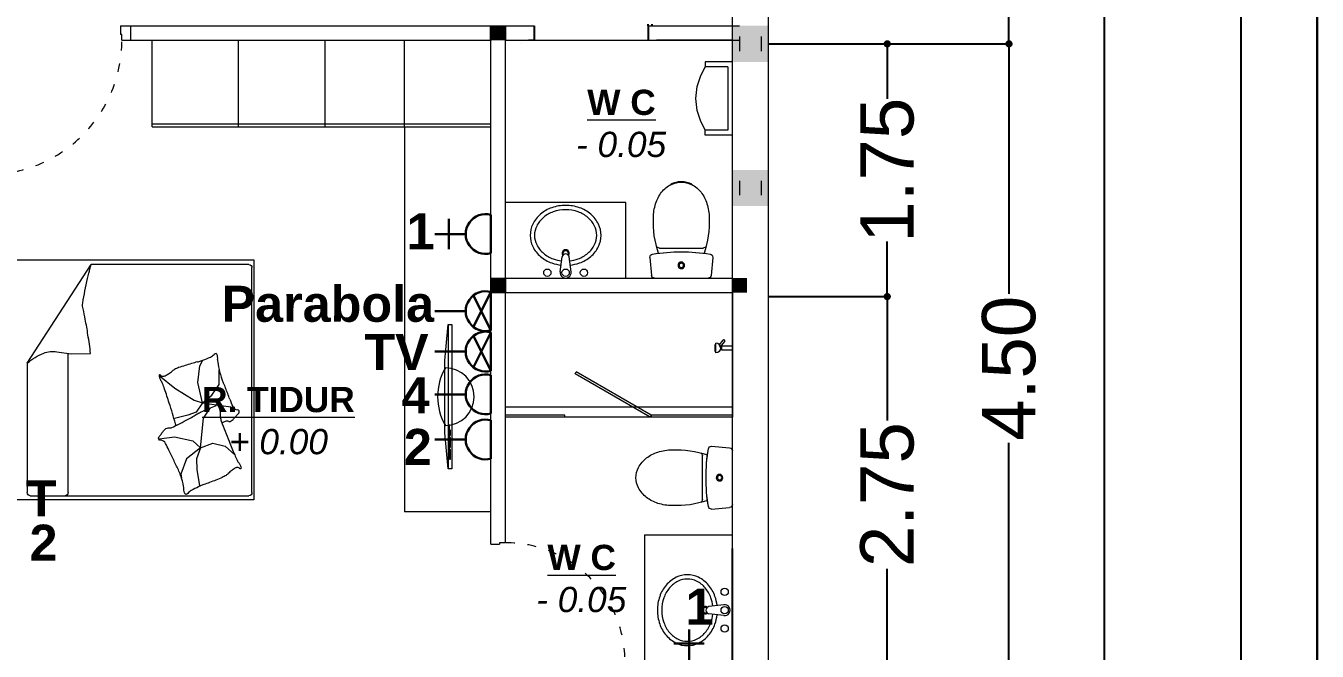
# Model space of a CAD drawing. Header units: millimetres. Extents: x 3154 to 8657, y 46 to 4632.
# Drawn here: x 4532 to 5428, y 1372 to 1806 of the extents above; entities that cross this region are included whole.
import ezdxf

# ---------------------------------------------------------------- set-up
doc = ezdxf.new("R2010")
doc.units = ezdxf.units.MM
doc.linetypes.add('ACAD_ISO03W100', pattern=[30, 12, -18])
doc.layers.add('1', color=7, linetype='Continuous')
for name, color, linetype, lineweight in [('Dimensi', 7, 'Continuous', 5), ('Dinding', 7, 'Continuous', 15), ('lampu', 1, 'Continuous', 30), ('Tangga', 250, 'Continuous', 9), ('TEXT', 7, 'Continuous', 9)]:
    doc.layers.add(name, color=color, linetype=linetype, lineweight=lineweight)
doc.styles.get("Standard").update_dxf_attribs({"font": 'arial.ttf'})
doc.dimstyles.get("Standard").update_dxf_attribs({"dimtxt": 30, "dimasz": 5, "dimexe": 2, "dimexo": 20, "dimgap": 3, "dimtad": 0, "dimlfac": 0.01, "dimzin": 0, "dimdsep": 46, "dimtxsty": 'Standard', "dimblk": 'DOT', "dimcen": 0.09, "dimadec": 0, "dimazin": 0, "dimtfac": 1, "dimtofl": 0, "dimtmove": 0, "dimatfit": 3, "dimldrblk": 'DOT', "dimfxl": 0.18, "dimtolj": 1, "dimtzin": 0, "dimarcsym": 0})

# ---------------------------------------------------------------- blocks, each defined once
blk = doc.blocks.new('_Dot')
at = {"color": 0, "linetype": 'ByBlock', "lineweight": -2}
blk.add_line((-0.5, 0), (-1, 0), dxfattribs=at)
at = {"color": 0, "linetype": 'ByBlock', "const_width": 0.5}
blk.add_lwpolyline([(-0.25, 0, 1), (0.25, 0, 1)], format="xyb", close=True, dxfattribs=at)
blk = doc.blocks.new('*D18')
at = {"layer": 'Defpoints', "color": 0, "transparency": 16777216}
for p in [(5028.06, 1793.36), (5214.32, 1793.36), (5131.88, 1343.36)]:
    blk.add_point(p, dxfattribs=at)
at = {"layer": 'Dimensi', "color": 0, "lineweight": -2, "transparency": 16777216}
for p, q in [((5048.06, 1793.36), (5216.32, 1793.36)), ((5214.32, 1788.36), (5214.32, 1620.1)), ((5214.32, 1348.36), (5214.32, 1516.62)), ((5151.88, 1343.36), (5216.32, 1343.36))]:
    blk.add_line(p, q, dxfattribs=at)
at = {"layer": 'Dimensi', "color": 0, "lineweight": -2, "transparency": 16777216, "xscale": 5, "yscale": 5, "zscale": 5}
for p, rotation in [((5214.32, 1793.36), 90), ((5214.32, 1343.36), 270)]:
    blk.add_blockref('_Dot', p, dxfattribs=dict(at, rotation=rotation))
at = {"layer": 'Dimensi', "color": 0, "transparency": 16777216, "insert": (5214.32, 1568.36), "char_height": 37, "attachment_point": 5, "rotation": 90}
blk.add_mtext('\\A1;4.50', dxfattribs=at)
blk = doc.blocks.new('*D21')
at = {"layer": 'Defpoints', "color": 0, "transparency": 16777216}
for p in [(5129.88, 3043.36), (5280.59, 3043.36), (5131.48, 843.36)]:
    blk.add_point(p, dxfattribs=at)
at = {"layer": 'Dimensi', "color": 0, "lineweight": -2, "transparency": 16777216}
for p, q in [((5149.88, 3043.36), (5282.59, 3043.36)), ((5280.59, 3038.36), (5280.59, 2009.04)), ((5280.59, 848.36), (5280.59, 1877.68)), ((5151.48, 843.36), (5282.59, 843.36))]:
    blk.add_line(p, q, dxfattribs=at)
at = {"layer": 'Dimensi', "color": 0, "lineweight": -2, "transparency": 16777216, "xscale": 5, "yscale": 5, "zscale": 5}
for p, rotation in [((5280.59, 3043.36), 90), ((5280.59, 843.36), 270)]:
    blk.add_blockref('_Dot', p, dxfattribs=dict(at, rotation=rotation))
at = {"layer": 'Dimensi', "color": 0, "transparency": 16777216, "insert": (5280.59, 1943.36), "char_height": 37, "attachment_point": 5, "rotation": 90}
blk.add_mtext('\\A1;22.00', dxfattribs=at)
blk = doc.blocks.new('*D22')
at = {"layer": 'Defpoints', "color": 0, "transparency": 16777216}
for p in [(5047.19, 1618.09), (5129.88, 1618.09), (5047.44, 1343.36)]:
    blk.add_point(p, dxfattribs=at)
at = {"layer": 'Dimensi', "color": 0, "lineweight": -2, "transparency": 16777216}
for p, q in [((5067.19, 1618.09), (5131.88, 1618.09)), ((5129.88, 1613.09), (5129.88, 1532.23)), ((5129.88, 1348.36), (5129.88, 1429.22)), ((5067.44, 1343.36), (5131.88, 1343.36))]:
    blk.add_line(p, q, dxfattribs=at)
at = {"layer": 'Dimensi', "color": 0, "lineweight": -2, "transparency": 16777216, "xscale": 5, "yscale": 5, "zscale": 5}
for p, rotation in [((5129.88, 1618.09), 90), ((5129.88, 1343.36), 270)]:
    blk.add_blockref('_Dot', p, dxfattribs=dict(at, rotation=rotation))
at = {"layer": 'Dimensi', "color": 0, "transparency": 16777216, "insert": (5129.88, 1480.73), "char_height": 37, "attachment_point": 5, "rotation": 90}
blk.add_mtext('\\A1;2.75', dxfattribs=at)
blk = doc.blocks.new('*D23')
at = {"layer": 'Defpoints', "color": 0, "transparency": 16777216}
for p in [(5028.06, 1793.36), (5129.88, 1793.36), (5027.19, 1618.09)]:
    blk.add_point(p, dxfattribs=at)
at = {"layer": 'Dimensi', "color": 0, "lineweight": -2, "transparency": 16777216}
for p, q in [((5048.06, 1793.36), (5131.88, 1793.36)), ((5129.88, 1788.36), (5129.88, 1755.18)), ((5129.88, 1623.09), (5129.88, 1656.27)), ((5047.19, 1618.09), (5131.88, 1618.09))]:
    blk.add_line(p, q, dxfattribs=at)
at = {"layer": 'Dimensi', "color": 0, "lineweight": -2, "transparency": 16777216, "xscale": 5, "yscale": 5, "zscale": 5}
for p, rotation in [((5129.88, 1793.36), 90), ((5129.88, 1618.09), 270)]:
    blk.add_blockref('_Dot', p, dxfattribs=dict(at, rotation=rotation))
at = {"layer": 'Dimensi', "color": 0, "transparency": 16777216, "insert": (5129.88, 1705.73), "char_height": 37, "attachment_point": 5, "rotation": 90}
blk.add_mtext('\\A1;1.75', dxfattribs=at)
blk = doc.blocks.new('*D24')
at = {"layer": 'Defpoints', "color": 0, "transparency": 16777216}
for p in [(5048.39, 2293.36), (5214.32, 2293.36), (5048.06, 1793.36)]:
    blk.add_point(p, dxfattribs=at)
at = {"layer": 'Dimensi', "color": 0, "lineweight": -2, "transparency": 16777216}
for p, q in [((5068.39, 2293.36), (5216.32, 2293.36)), ((5214.32, 2288.36), (5214.32, 2094.35)), ((5214.32, 1798.36), (5214.32, 1992.37)), ((5068.06, 1793.36), (5216.32, 1793.36))]:
    blk.add_line(p, q, dxfattribs=at)
at = {"layer": 'Dimensi', "color": 0, "lineweight": -2, "transparency": 16777216, "xscale": 5, "yscale": 5, "zscale": 5}
for p, rotation in [((5214.32, 2293.36), 90), ((5214.32, 1793.36), 270)]:
    blk.add_blockref('_Dot', p, dxfattribs=dict(at, rotation=rotation))
at = {"layer": 'Dimensi', "color": 0, "transparency": 16777216, "insert": (5214.32, 2043.36), "char_height": 37, "attachment_point": 5, "rotation": 90}
blk.add_mtext('\\A1;5.00', dxfattribs=at)
blk = doc.blocks.new('*D34')
at = {"layer": 'Defpoints', "color": 0, "transparency": 16777216}
for p in [(5158.8, 4443.36), (5375.44, 4443.36), (5180.85, 843.36)]:
    blk.add_point(p, dxfattribs=at)
at = {"layer": 'Dimensi', "color": 0, "lineweight": -2, "transparency": 16777216}
for p, q in [((5178.8, 4443.36), (5377.44, 4443.36)), ((5375.44, 4438.36), (5375.44, 2712.05)), ((5375.44, 848.36), (5375.44, 2581.34)), ((5200.85, 843.36), (5377.44, 843.36))]:
    blk.add_line(p, q, dxfattribs=at)
at = {"layer": 'Dimensi', "color": 0, "lineweight": -2, "transparency": 16777216, "xscale": 5, "yscale": 5, "zscale": 5}
for p, rotation in [((5375.44, 4443.36), 90), ((5375.44, 843.36), 270)]:
    blk.add_blockref('_Dot', p, dxfattribs=dict(at, rotation=rotation))
at = {"layer": 'Dimensi', "color": 0, "transparency": 16777216, "insert": (5375.44, 2646.69), "char_height": 37, "attachment_point": 5, "rotation": 90}
blk.add_mtext('\\A1;36.00', dxfattribs=at)

msp = doc.modelspace()

# ---------------------------------------------------------------- hatches: boundary and pattern name
at = {"layer": '1', "linetype": 'ByBlock'}
h = msp.add_hatch(color=256, dxfattribs=at)
h.dxf.hatch_style = 1
h.paths.add_polyline_path([(4864.944, 1805.861), (4854.944, 1805.861), (4854.944, 1795.861), (4864.944, 1795.861)])
h = msp.add_hatch(color=256, dxfattribs=at)
h.dxf.hatch_style = 1
h.paths.add_polyline_path([(5027.444, 1798.361), (5042.444, 1798.361), (5042.444, 1788.361), (5027.444, 1788.361)])
h = msp.add_hatch(color=256, dxfattribs=at)
h.dxf.hatch_style = 1
h.paths.add_polyline_path([(5042.444, 1798.361), (5027.444, 1798.361), (5027.444, 1788.361), (5042.444, 1788.361)])
h = msp.add_hatch(color=256, dxfattribs=at)
h.dxf.hatch_style = 1
h.paths.add_polyline_path([(5042.444, 1798.361), (5027.444, 1798.361), (5027.444, 1788.361), (5042.444, 1788.361)])
h = msp.add_hatch(color=256, dxfattribs=at)
h.dxf.hatch_style = 1
h.paths.add_polyline_path([(5027.444, 1798.361), (5042.444, 1798.361), (5042.444, 1788.361), (5027.444, 1788.361)])
h = msp.add_hatch(color=253, dxfattribs=at)
h.dxf.hatch_style = 1
h.paths.add_polyline_path([(5042.444, 1698.361), (5027.444, 1698.361), (5027.444, 1688.361), (5042.444, 1688.361)])
h = msp.add_hatch(color=253, dxfattribs=at)
h.dxf.hatch_style = 1
h.paths.add_polyline_path([(5042.444, 1698.361), (5027.444, 1698.361), (5027.444, 1688.361), (5042.444, 1688.361)])
h = msp.add_hatch(color=253, dxfattribs=at)
h.dxf.hatch_style = 1
h.paths.add_polyline_path([(5027.444, 1698.361), (5042.444, 1698.361), (5042.444, 1688.361), (5027.444, 1688.361)])
h = msp.add_hatch(color=253, dxfattribs=at)
h.dxf.hatch_style = 1
h.paths.add_polyline_path([(5027.444, 1698.361), (5042.444, 1698.361), (5042.444, 1688.361), (5027.444, 1688.361)])
h = msp.add_hatch(color=256, dxfattribs=at)
h.dxf.hatch_style = 1
h.paths.add_polyline_path([(4864.944, 1630.861), (4854.944, 1630.861), (4854.944, 1620.861), (4864.944, 1620.861)])
h = msp.add_hatch(color=256, dxfattribs=at)
h.dxf.hatch_style = 1
h.paths.add_polyline_path([(5032.52, 1630.861), (5022.52, 1630.861), (5022.52, 1620.861), (5032.52, 1620.861)])
at = {"layer": 'Dinding'}
for color, points in [(256, [(5047.444, 1805.861), (5022.444, 1805.861), (5022.444, 1780.861), (5047.444, 1780.861)]), (256, [(5022.444, 1805.861), (5047.444, 1805.861), (5047.444, 1780.861), (5022.444, 1780.861)]), (256, [(5022.444, 1805.861), (5047.444, 1805.861), (5047.444, 1780.861), (5022.444, 1780.861)]), (256, [(5047.444, 1805.861), (5022.444, 1805.861), (5022.444, 1780.861), (5047.444, 1780.861)]), (253, [(5047.444, 1705.861), (5022.444, 1705.861), (5022.444, 1680.861), (5047.444, 1680.861)]), (253, [(5047.444, 1705.861), (5022.444, 1705.861), (5022.444, 1680.861), (5047.444, 1680.861)]), (253, [(5022.444, 1705.861), (5047.444, 1705.861), (5047.444, 1680.861), (5022.444, 1680.861)]), (253, [(5022.444, 1705.861), (5047.444, 1705.861), (5047.444, 1680.861), (5022.444, 1680.861)])]:
    msp.add_hatch(color=color, dxfattribs=at).paths.add_polyline_path(points)

# ---------------------------------------------------------------- linework, layer by layer
at = {"lineweight": 9}
msp.add_line((4875.944, 1793.361), (4875.944, 1793.361), dxfattribs=at)
at = {"linetype": 'ByBlock', "lineweight": 30}
msp.add_lwpolyline([(3154.051, 4632.468), (5428.109, 4632.468), (5428.109, 45.828), (3154.051, 45.828)], close=True, dxfattribs=at)
at = {"layer": '1', "linetype": 'ByBlock'}
for p, q in [((4854.944, 1795.861), (4854.944, 1805.861)), ((4854.944, 1795.861), (4864.944, 1805.861)), ((4884.944, 1805.861), (4884.944, 1795.861)), ((4963.944, 1805.861), (4963.944, 1807.106)), ((4963.944, 1805.861), (4963.944, 1795.861)), ((4966.638, 1807.106), (4966.638, 1805.861)), ((4854.944, 1620.861), (4864.944, 1630.861)), ((5022.444, 1343.361), (5022.444, 1443.361))]:
    msp.add_line(p, q, dxfattribs=at)
at = {"layer": '1', "linetype": 'Continuous', "extrusion": (0, 0, -1)}
for major_axis, start_param, end_param in [((-10.645, -10.645), 1.8631089, 2.3561945), ((10.645, -10.645), 3.9269908, 4.4200764)]:
    msp.add_ellipse((4987.013, 1682.686), major_axis=major_axis, ratio=1, start_param=start_param, end_param=end_param, dxfattribs=at)
at = {"layer": 'Dimensi'}
msp.add_line((4884.944, 1795.861), (4880.944, 1795.861), dxfattribs=at)
at = {"layer": 'Dinding'}
for p, q in [((5047.444, 1684.865), (5047.444, 4443.361)), ((5022.444, 1684.865), (5022.444, 2905.861)), ((5022.444, 1684.865), (5022.444, 2705.861)), ((5022.444, 1684.865), (5022.444, 2705.861)), ((5022.444, 1684.865), (5022.444, 2705.861)), ((5022.444, 1684.865), (5022.444, 2705.861)), ((5022.444, 1684.865), (5022.444, 2705.861)), ((5022.444, 1684.865), (5022.444, 2705.861)), ((5022.444, 1684.865), (5022.444, 2705.861)), ((5047.444, 1684.865), (5047.444, 2705.861)), ((5047.444, 1684.865), (5047.444, 2705.861)), ((5047.444, 1684.865), (5047.444, 2705.861)), ((5047.444, 1684.865), (5047.444, 2705.861)), ((5047.444, 1684.865), (5047.444, 2705.861)), ((5047.444, 1684.865), (5047.444, 2705.861)), ((5047.444, 1684.865), (5047.444, 2705.861)), ((4597.944, 1805.861), (4884.944, 1805.861)), ((4597.944, 1805.861), (4597.944, 1799.861)), ((4604.944, 1805.861), (4604.944, 1795.861)), ((4864.944, 1805.861), (4864.944, 1795.861)), ((4864.944, 1805.861), (4864.944, 1795.861)), ((4963.944, 1805.861), (5027.444, 1805.861)), ((4598.944, 1799.861), (4597.944, 1799.861)), ((4598.944, 1795.861), (4598.944, 1799.861)), ((4598.944, 1795.861), (4854.944, 1795.861)), ((4854.944, 1446.361), (4854.944, 1795.861)), ((4864.944, 1490.514), (4864.944, 1795.861)), ((4864.944, 1795.861), (5027.444, 1795.861)), ((5027.444, 1798.361), (5027.444, 1788.361)), ((5027.444, 1798.361), (5027.444, 1788.361)), ((5027.444, 1798.361), (5027.444, 1788.361)), ((5027.444, 1798.361), (5027.444, 1788.361)), ((5027.444, 1798.361), (5027.444, 1788.361)), ((5027.444, 1798.361), (5027.444, 1788.361)), ((5027.444, 1798.361), (5027.444, 1788.361)), ((5027.444, 1798.361), (5027.444, 1788.361)), ((5027.444, 1798.361), (5027.444, 1788.361)), ((5027.444, 1798.361), (5027.444, 1788.361)), ((5027.444, 1798.361), (5027.444, 1788.361)), ((5027.444, 1798.361), (5027.444, 1788.361)), ((5027.444, 1798.361), (5027.444, 1788.361)), ((5027.444, 1798.361), (5027.444, 1788.361)), ((5027.444, 1798.361), (5027.444, 1788.361)), ((5027.444, 1798.361), (5027.444, 1788.361)), ((5042.444, 1798.361), (5042.444, 1788.361)), ((5042.444, 1798.361), (5042.444, 1788.361)), ((5042.444, 1798.361), (5042.444, 1788.361)), ((5042.444, 1798.361), (5042.444, 1788.361)), ((5042.444, 1798.361), (5042.444, 1788.361)), ((5042.444, 1798.361), (5042.444, 1788.361)), ((5042.444, 1798.361), (5042.444, 1788.361)), ((5042.444, 1798.361), (5042.444, 1788.361)), ((5042.444, 1798.361), (5042.444, 1788.361)), ((5042.444, 1798.361), (5042.444, 1788.361)), ((5042.444, 1798.361), (5042.444, 1788.361)), ((5042.444, 1798.361), (5042.444, 1788.361)), ((5042.444, 1798.361), (5042.444, 1788.361)), ((5042.444, 1798.361), (5042.444, 1788.361)), ((5042.444, 1798.361), (5042.444, 1788.361)), ((5042.444, 1798.361), (5042.444, 1788.361)), ((5022.444, 1573.361), (5022.444, 1688.361)), ((5022.444, 1463.361), (5022.444, 1688.361)), ((5047.444, 1573.361), (5047.444, 1688.361)), ((5047.444, 1463.361), (5047.444, 1688.361)), ((5022.444, 1348.361), (5022.444, 1680.861)), ((5047.444, 1348.361), (5047.444, 1680.861)), ((4855.02, 1630.861), (5022.52, 1630.861)), ((4864.944, 1630.861), (4864.944, 1620.861)), ((4864.944, 1630.861), (4864.944, 1620.861)), ((4855.02, 1620.861), (5022.52, 1620.861)), ((5022.444, 1620.861), (5022.444, 1534.361)), ((4864.944, 1447.361), (4864.944, 1563.361)), ((5022.444, 1348.361), (5022.444, 1563.361)), ((5022.444, 1348.361), (5022.444, 1563.361)), ((5022.444, 1348.361), (5022.444, 1563.361)), ((5022.444, 1348.361), (5022.444, 1563.361)), ((5047.444, 1348.361), (5047.444, 1563.361)), ((5047.444, 1348.361), (5047.444, 1563.361)), ((5047.444, 1348.361), (5047.444, 1563.361)), ((5047.444, 1348.361), (5047.444, 1563.361)), ((4854.944, 1446.361), (4860.944, 1446.361)), ((4860.944, 1447.361), (4860.944, 1446.361)), ((4864.944, 1447.361), (4860.944, 1447.361))]:
    msp.add_line(p, q, dxfattribs=at)
at = {"layer": 'Dinding', "linetype": 'Continuous'}
msp.add_line((5022.444, 1795.861), (4969.86, 1795.861), dxfattribs=at)
at = {"layer": 'Dinding', "color": 253}
for p, q in [((5027.444, 1698.361), (5027.444, 1688.361)), ((5027.444, 1698.361), (5027.444, 1688.361)), ((5027.444, 1698.361), (5027.444, 1688.361)), ((5027.444, 1698.361), (5027.444, 1688.361)), ((5027.444, 1698.361), (5027.444, 1688.361)), ((5027.444, 1698.361), (5027.444, 1688.361)), ((5027.444, 1698.361), (5027.444, 1688.361)), ((5027.444, 1698.361), (5027.444, 1688.361)), ((5027.444, 1698.361), (5027.444, 1688.361)), ((5027.444, 1698.361), (5027.444, 1688.361)), ((5027.444, 1698.361), (5027.444, 1688.361)), ((5027.444, 1698.361), (5027.444, 1688.361)), ((5027.444, 1698.361), (5027.444, 1688.361)), ((5027.444, 1698.361), (5027.444, 1688.361)), ((5027.444, 1698.361), (5027.444, 1688.361)), ((5027.444, 1698.361), (5027.444, 1688.361)), ((5042.444, 1698.361), (5042.444, 1688.361)), ((5042.444, 1698.361), (5042.444, 1688.361)), ((5042.444, 1698.361), (5042.444, 1688.361)), ((5042.444, 1698.361), (5042.444, 1688.361)), ((5042.444, 1698.361), (5042.444, 1688.361)), ((5042.444, 1698.361), (5042.444, 1688.361)), ((5042.444, 1698.361), (5042.444, 1688.361)), ((5042.444, 1698.361), (5042.444, 1688.361)), ((5042.444, 1698.361), (5042.444, 1688.361)), ((5042.444, 1698.361), (5042.444, 1688.361)), ((5042.444, 1698.361), (5042.444, 1688.361)), ((5042.444, 1698.361), (5042.444, 1688.361)), ((5042.444, 1698.361), (5042.444, 1688.361)), ((5042.444, 1698.361), (5042.444, 1688.361)), ((5042.444, 1698.361), (5042.444, 1688.361)), ((5042.444, 1698.361), (5042.444, 1688.361))]:
    msp.add_line(p, q, dxfattribs=at)
at = {"layer": 'Dinding', "linetype": 'ACAD_ISO03W100', "ltscale": 0.5}
for centre, radius, start, end in [((4505.785, 1795.926), 93.159, 272.558465, 359.959625), ((4865.119, 1364.444), 82.917, 2.707689, 90.121157)]:
    msp.add_arc(centre, radius, start, end, dxfattribs=at)
at = {"layer": 'lampu', "color": 4, "ltscale": 0.1}
for p, q in [((4825.697, 1671.941), (4825.697, 1650.927)), ((4854.944, 1648.1), (4854.944, 1674.767)), ((4837.474, 1661.434), (4815.999, 1661.434)), ((4854.944, 1601.861), (4854.944, 1609.861))]:
    msp.add_line(p, q, dxfattribs=at)
at = {"layer": 'lampu', "color": 3, "ltscale": 0.1}
for p, q in [((4854.944, 1621.294), (4842.809, 1597.05)), ((4854.944, 1594.627), (4842.809, 1618.871)), ((4854.944, 1594.627), (4854.944, 1621.294)), ((4837.474, 1607.961), (4815.999, 1607.961)), ((4854.944, 1593.294), (4842.809, 1569.05)), ((4854.944, 1566.627), (4842.809, 1590.871)), ((4854.944, 1566.627), (4854.944, 1593.294)), ((4837.474, 1579.961), (4815.999, 1579.961)), ((4854.944, 1536.927), (4854.944, 1563.594)), ((4854.944, 1550.811), (4854.944, 1558.811)), ((4837.474, 1550.261), (4815.999, 1550.261)), ((4854.944, 1542.261), (4854.944, 1550.261)), ((4825.697, 1528.268), (4825.697, 1507.254))]:
    msp.add_line(p, q, dxfattribs=at)
at = {"layer": 'lampu', "color": 1, "ltscale": 0.1}
for p, q in [((4854.944, 1505.627), (4854.944, 1532.294)), ((4825.697, 1529.468), (4825.697, 1508.454)), ((4854.944, 1523.511), (4854.944, 1531.511)), ((4854.944, 1514.961), (4854.944, 1522.961)), ((4837.474, 1518.961), (4815.999, 1518.961)), ((4992.444, 1365.831), (4992.444, 1387.305)), ((5002.951, 1377.607), (4981.937, 1377.607))]:
    msp.add_line(p, q, dxfattribs=at)
at = {"layer": 'lampu', "color": 4, "ltscale": 0.1}
msp.add_arc((4851.297, 1661.434), 13.823, 74.702794, 285.297206, dxfattribs=at)
at = {"layer": 'lampu', "color": 3, "ltscale": 0.1}
for centre in [(4851.297, 1607.961), (4851.297, 1579.961), (4851.297, 1550.261)]:
    msp.add_arc(centre, 13.823, 74.702794, 285.297206, dxfattribs=at)
at = {"layer": 'lampu', "color": 1, "ltscale": 0.1}
msp.add_arc((4851.297, 1518.961), 13.823, 74.702794, 285.297206, dxfattribs=at)
at = {"layer": 'Tangga', "color": 252}
for p, q in [((4619.944, 1735.861), (4619.944, 1795.861)), ((4679.944, 1735.861), (4679.944, 1795.861)), ((4739.944, 1735.861), (4739.944, 1795.861)), ((4794.944, 1735.861), (4794.944, 1795.861)), ((4619.944, 1737.861), (4854.944, 1737.861)), ((4619.944, 1735.861), (4854.944, 1735.861)), ((4794.944, 1735.861), (4794.944, 1468.861)), ((4822.87, 1573.663), (4825.37, 1598.663)), ((4825.37, 1598.663), (4827.87, 1598.663)), ((4825.37, 1598.663), (4825.37, 1498.663)), ((4827.87, 1598.663), (4827.87, 1498.663)), ((4822.87, 1523.663), (4822.87, 1573.663)), ((4825.37, 1498.663), (4822.87, 1523.663)), ((4826.87, 1525.33), (4826.245, 1525.33)), ((4826.245, 1525.33), (4826.245, 1521.996)), ((4826.87, 1521.996), (4826.87, 1525.33)), ((4826.245, 1521.996), (4826.87, 1521.996)), ((4826.87, 1520.33), (4826.245, 1520.33)), ((4826.245, 1520.33), (4826.245, 1513.663)), ((4826.87, 1513.663), (4826.87, 1520.33)), ((4826.245, 1513.663), (4826.87, 1513.663)), ((4826.87, 1511.996), (4826.245, 1511.996)), ((4826.245, 1511.996), (4826.245, 1505.33)), ((4826.245, 1505.33), (4826.87, 1505.33)), ((4826.87, 1505.33), (4826.87, 1511.996)), ((4827.87, 1498.663), (4825.37, 1498.663)), ((4854.944, 1468.861), (4794.944, 1468.861))]:
    msp.add_line(p, q, dxfattribs=at)
at = {"layer": 'Tangga', "color": 253}
for p, q in [((5000.284, 1770.796), (5003.525, 1777.398)), ((5003.525, 1780.861), (5003.525, 1777.398)), ((5022.444, 1780.861), (5003.525, 1780.861)), ((5019.189, 1777.398), (5003.525, 1777.398)), ((5019.189, 1777.398), (5019.189, 1733.523)), ((4998.056, 1763.801), (5000.284, 1770.796)), ((4997.044, 1755.461), (4998.056, 1763.801)), ((4998.056, 1747.12), (4997.044, 1755.461)), ((5000.284, 1740.125), (4998.056, 1747.12)), ((5003.525, 1733.523), (5000.284, 1740.125)), ((5019.189, 1733.523), (5003.525, 1733.523)), ((5003.525, 1730.061), (5003.525, 1733.523)), ((5022.444, 1730.061), (5003.525, 1730.061)), ((4948.533, 1683.444), (4865.02, 1683.444)), ((4948.645, 1630.861), (4948.645, 1683.444)), ((4971.797, 1651.705), (5002.23, 1651.705)), ((4482.444, 1643.534), (4690.444, 1643.534)), ((4533.251, 1571.814), (4577.7, 1640.38)), ((4687.098, 1640.38), (4577.7, 1640.38)), ((4690.444, 1643.534), (4690.444, 1477.133)), ((4903.016, 1635.28), (4904.269, 1645.555)), ((4910.538, 1635.28), (4909.284, 1645.555)), ((4965.223, 1645.26), (4966.403, 1632.754)), ((5008.803, 1645.26), (5007.624, 1632.754)), ((4689.178, 1482.216), (4689.178, 1638.161)), ((4968.484, 1630.861), (5005.543, 1630.861)), ((5010.965, 1579.05), (5010.965, 1585.85)), ((5012.243, 1585.591), (5010.965, 1585.85)), ((5013.327, 1584.854), (5012.243, 1585.591)), ((5013.429, 1584.698), (5015.994, 1587.811)), ((5014.147, 1583.255), (5017.114, 1586.854)), ((5016.376, 1588.053), (5015.994, 1587.811)), ((5016.826, 1588.02), (5016.376, 1588.053)), ((5017.171, 1587.724), (5016.826, 1588.02)), ((5017.114, 1586.854), (5017.281, 1587.279)), ((5017.281, 1587.279), (5017.171, 1587.724)), ((4561.601, 1482.216), (4561.601, 1578.669)), ((5010.444, 1580.024), (5010.444, 1584.875)), ((5010.444, 1584.875), (5010.965, 1584.875)), ((5010.444, 1580.024), (5010.965, 1580.024)), ((5012.243, 1579.308), (5010.965, 1579.05)), ((5013.327, 1580.045), (5012.243, 1579.308)), ((5014.05, 1583.751), (5013.327, 1584.854)), ((5014.05, 1581.149), (5013.327, 1580.045)), ((5014.305, 1582.45), (5014.05, 1583.751)), ((5014.305, 1582.45), (5014.05, 1581.149)), ((5014.247, 1582.743), (5015.139, 1582.743)), ((5014.247, 1582.156), (5015.139, 1582.156)), ((5015.139, 1580.856), (5015.139, 1584.044)), ((5015.139, 1584.044), (5022.444, 1584.044)), ((5022.444, 1580.856), (5015.139, 1580.856)), ((4533.251, 1571.814), (4533.251, 1482.216)), ((4651.593, 1558.555), (4653.031, 1569.958)), ((4653.031, 1569.958), (4655.115, 1573.953)), ((4624.758, 1563.391), (4635.569, 1554.608)), ((4666.385, 1557.02), (4666.385, 1567.326)), ((4913.424, 1564.562), (4914.174, 1565.861)), ((4965.386, 1534.562), (4913.424, 1564.562)), ((4966.136, 1535.861), (4914.174, 1565.861)), ((4635.569, 1554.608), (4649.128, 1546.275)), ((4654.88, 1544.302), (4651.593, 1558.555)), ((4654.88, 1544.302), (4661.454, 1549.784)), ((4661.454, 1549.784), (4666.385, 1557.02)), ((4649.128, 1546.275), (4654.88, 1544.302)), ((4654.88, 1544.302), (4650.566, 1537.942)), ((4654.88, 1544.302), (4664.668, 1542.996)), ((4666.198, 1542.792), (4676.036, 1541.479)), ((4971.417, 1541.361), (4864.944, 1541.361)), ((4644.608, 1535.75), (4635.364, 1533.557)), ((4650.566, 1537.942), (4644.608, 1535.75)), ((4653.526, 1513.104), (4655.493, 1533.713)), ((4655.493, 1533.713), (4659.247, 1539.247)), ((4659.247, 1539.247), (4660.141, 1540.583)), ((4906.136, 1535.861), (4864.944, 1535.861)), ((5022.444, 1534.361), (4864.944, 1534.361)), ((4906.136, 1534.361), (4906.136, 1535.861)), ((5022.444, 1534.361), (4922.444, 1534.361)), ((4966.136, 1535.861), (4965.386, 1534.562)), ((4966.136, 1535.861), (4966.136, 1534.361)), ((4624.743, 1519.401), (4635.47, 1520.928)), ((4635.47, 1520.928), (4648.163, 1518.065)), ((4648.163, 1518.065), (4653.526, 1513.104)), ((4653.526, 1513.104), (4662.107, 1516.539)), ((4662.107, 1516.539), (4670.689, 1514.249)), ((4670.689, 1514.249), (4677.196, 1508.303)), ((5008.044, 1514.28), (5020.55, 1513.1)), ((4643.872, 1505.471), (4639.939, 1494.975)), ((4653.526, 1513.104), (4643.872, 1505.471)), ((4653.526, 1513.104), (4650.666, 1505.661)), ((4650.666, 1505.661), (4651.023, 1498.028)), ((5001.6, 1477.273), (5001.6, 1507.706)), ((5022.444, 1473.96), (5022.444, 1511.019)), ((4651.023, 1498.028), (4652.811, 1487.151)), ((4639.939, 1494.975), (4640.297, 1492.304)), ((4652.811, 1487.151), (4653.481, 1486.785)), ((4535.331, 1479.997), (4687.098, 1479.997)), ((4690.444, 1477.133), (4482.444, 1477.133)), ((5008.044, 1470.7), (5020.55, 1471.879)), ((4961.444, 1452.834), (5022.444, 1452.834)), ((4961.444, 1452.834), (4961.444, 1348.361)), ((5016.481, 1404.358), (5006.207, 1403.105)), ((5016.481, 1396.836), (5006.207, 1398.09))]:
    msp.add_line(p, q, dxfattribs=at)
for points in [[(4906.777, 1681.343, 0.0843854), (4897.181, 1679.712, 0.0914876), (4889.377, 1675.252, 0.1037251), (4883.974, 1668.324, 0.1144195), (4882.17, 1660.547, 0.1144195), (4883.974, 1652.77, 0.1037251), (4889.377, 1645.842, 0.0914876), (4897.181, 1641.382, 0.0566948), (4903.583, 1639.927, 0.0843854)], [(4906.777, 1678.327, 0.0843854), (4898.178, 1676.865, 0.0914876), (4891.324, 1672.948, 0.1037251), (4886.682, 1666.997, 0.1144195), (4885.187, 1660.547, 0.1144195), (4886.682, 1654.097, 0.1037251), (4891.324, 1648.145, 0.0914876), (4898.178, 1644.229, 0.0570207), (4903.948, 1642.921, 0.0843854)], [(4909.971, 1639.927, 0.0566948), (4916.372, 1641.382, 0.0914876), (4924.176, 1645.842, 0.1037251), (4929.58, 1652.77, 0.1144195), (4931.383, 1660.547, 0.1144195), (4929.58, 1668.324, 0.1037251), (4924.176, 1675.252, 0.0914876), (4916.372, 1679.712, 0.0843854), (4906.777, 1681.343, 0.0843854)], [(4909.605, 1642.921, 0.0570207), (4915.375, 1644.229, 0.0914876), (4922.229, 1648.145, 0.1037251), (4926.871, 1654.097, 0.1144195), (4928.367, 1660.547, 0.1144195), (4926.871, 1666.997, 0.1037251), (4922.229, 1672.948, 0.0914876), (4915.375, 1676.865, 0.0843854), (4906.777, 1678.327, 0.0843854)], [(4577.262, 1578.539, 0.0078673), (4575.414, 1591.586, 0.0095085), (4573.534, 1602.319, 0.0066161), (4572.043, 1609.531, -0.0238283), (4571.694, 1611.548, -0.0807126), (4571.744, 1613.616, -0.0095908), (4575.068, 1630.545, -0.0131328), (4575.963, 1634.255, -0.0078594), (4577.7, 1640.38)], [(4533.251, 1571.814, -0.0852718), (4544.702, 1578.836, -0.1240445), (4553.805, 1579.858), (4563.728, 1578.345), (4577.262, 1578.539)], [(5011.834, 1403.791, 0.0566948), (5010.379, 1410.193, 0.0914876), (5005.919, 1417.997, 0.1037251), (4998.991, 1423.4, 0.1144195), (4991.214, 1425.204, 0.1144195), (4983.437, 1423.4, 0.1037251), (4976.509, 1417.997, 0.0914876), (4972.049, 1410.193, 0.0843854), (4970.418, 1400.597, 0.0843854)], [(5008.84, 1403.426, 0.0570207), (5007.533, 1409.196, 0.0914876), (5003.616, 1416.05, 0.1037251), (4997.664, 1420.692, 0.1144195), (4991.214, 1422.187, 0.1144195), (4984.764, 1420.692, 0.1037251), (4978.813, 1416.05, 0.0914876), (4974.896, 1409.196, 0.0843854), (4973.434, 1400.597, 0.0843854)], [(4970.418, 1400.597, 0.0843854), (4972.049, 1391.002, 0.0914876), (4976.509, 1383.198, 0.1037251), (4983.437, 1377.794, 0.1144195), (4991.214, 1375.991, 0.1144195), (4998.991, 1377.794, 0.1037251), (5005.919, 1383.198, 0.0914876), (5010.379, 1391.002, 0.0566948), (5011.834, 1397.403, 0.0843854)], [(4973.434, 1400.597, 0.0843854), (4974.896, 1391.999, 0.0914876), (4978.813, 1385.145, 0.1037251), (4984.764, 1380.503, 0.1144195), (4991.214, 1379.007, 0.1144195), (4997.664, 1380.503, 0.1037251), (5003.616, 1385.145, 0.0914876), (5007.533, 1391.999, 0.0570207), (5008.84, 1397.769, 0.0843854)]]:
    msp.add_lwpolyline(points, format="xyb", dxfattribs=at)
msp.add_lwpolyline([(4647.092, 1483.582, 0.1013919), (4644.604, 1481.516, -0.223768), (4643.25, 1480.865, -0.2555795), (4642.747, 1481.17, -0.0815627), (4642.094, 1482.862, -0.0718052), (4641.944, 1484.753, 0.0699853), (4641.798, 1486.694, 0.0354599), (4639.979, 1493.166, 0.0294323), (4636.861, 1500.593, 0.0015539), (4635.108, 1504.159, -0.00152), (4633.316, 1507.804, -0.0047351), (4631.516, 1511.58, 0.0038205), (4629.293, 1516.264, 0.2960011), (4625.766, 1518.412, -0.6497743), (4624.66, 1520.706, -0.0231899), (4625.105, 1521.243, 0.0288001), (4625.459, 1521.68, 0.0057267), (4626.006, 1522.458, -0.0043581), (4626.722, 1523.482, -0.027528), (4628.334, 1525.505, -0.0462142), (4629.452, 1526.549, -0.1941211), (4631.159, 1527, 0.1337189), (4633.643, 1527.334, 0.011505), (4638.048, 1529.4, 0.0088818), (4643.646, 1532.321, 0.0124257), (4650.754, 1536.44, -0.0336124), (4653.443, 1537.844), (4659.3, 1540.398), (4663.818, 1542.368, 0.2243411), (4665.201, 1543.98, -0.7227715), (4666.123, 1543.999, -0.103513), (4666.174, 1543.584, 0.0534647), (4666.199, 1542.781, 0.0301093), (4666.684, 1540.224, -0.0314365), (4667.142, 1537.772, -0.05324), (4667.186, 1536.095, 0.0551795), (4667.233, 1534.477, 0.056271), (4667.917, 1531.668, 0.0108003), (4673.265, 1517.719, 0.0045599), (4677.196, 1508.303, 0.0112502), (4678.902, 1504.542, 0.069394), (4680.208, 1502.555, -0.0797563), (4681.313, 1500.798, -0.1063995), (4681.649, 1499.193, -0.3286421), (4681.328, 1498.72, -0.2995468), (4680.635, 1498.928, 0.1899166), (4679.677, 1499.46, 0.0335175), (4678.604, 1499.503, 0.0756271), (4678.133, 1499.412, 0.0534886), (4677.343, 1499.017, 0.0178379), (4675.159, 1497.489, 0.0383936), (4672.779, 1495.382, -0.0595291), (4671.189, 1494.09, -0.0359426), (4668.559, 1492.701, -0.011245), (4659.81, 1489.128, -0.0062027), (4655.787, 1487.655, 0.0107832), (4653.481, 1486.785, 0.0194848), (4652.14, 1486.18, 0.0050616)], format="xyb", close=True, dxfattribs=at)
for points in [[(5022.444, 1541.361), (4957.119, 1541.361)], [(5022.444, 1535.861), (4966.136, 1535.861)]]:
    msp.add_lwpolyline(points, dxfattribs=at)
for centre in [(4894.077, 1634.671), (4906.777, 1634.671), (4919.477, 1634.671), (5017.09, 1413.297), (5017.09, 1400.597), (5017.09, 1387.897)]:
    msp.add_circle(centre, 2.54, dxfattribs=at)
for centre, radius, start, end in [((4906.777, 1648.024), 2.54, 325.514707, 214.485293), ((4906.777, 1648.024), 1.905, 330.17459, 209.82541), ((4906.777, 1645.148), 2.54, 9.206826, 170.793174), ((4906.777, 1634.671), 3.81, 170.793104, 9.206896), ((5003.737, 1400.597), 2.54, 55.514707, 304.485293), ((5003.737, 1400.597), 1.905, 60.17459, 299.82541), ((5006.613, 1400.597), 2.54, 99.206826, 260.793174), ((5017.09, 1400.597), 3.81, 260.793104, 99.206896)]:
    msp.add_arc(centre, radius, start, end, dxfattribs=at)
at = {"layer": 'Tangga', "color": 252}
for centre, radius, start, end in [((4857.966, 1548.663), 40, 150, 210), ((4823.325, 1548.663), 20, 270, 90)]:
    msp.add_arc(centre, radius, start, end, dxfattribs=at)
at = {"layer": 'Tangga', "color": 253, "extrusion": (0, 0, -1)}
for centre, major_axis, ratio, start_param, end_param in [((4989.608, 1677.857), (-14.522, -14.522), 1, 1.4420998, 1.8631089), ((4984.418, 1677.857), (14.522, -14.522), 1, 4.4200764, 4.8410855), ((4993.688, 1674.712), (-18.164, -18.164), 1, 1.0944566, 1.4420998), ((4980.339, 1674.712), (18.164, -18.164), 1, 4.8410855, 5.1887287), ((5000.114, 1672.661), (22.934, -22.934), 1, 2.3561945, 2.6652529), ((4973.913, 1672.661), (22.934, -22.934), 1, 5.1887287, 5.4977871), ((5033.707, 1669.641), (46.736, -46.736), 1, 2.024771, 2.4018938), ((4940.32, 1669.641), (-46.736, -46.736), 1, 3.8812915, 4.2584143), ((4987.013, 1524.297), (88.277, -88.277), 1, 3.7657303, 4.0871546), ((4987.013, 1524.297), (88.277, -88.277), 1, 3.766827, 4.0882513), ((4973.593, 1657.923), (4.577, -4.577), 1, 1.0665973, 1.4054353), ((5000.434, 1657.923), (4.577, -4.577), 1, 0.165361, 0.504199), ((4687.098, 1638.161), (0, -2.219), 0.9374971, 3.1415927, 4.712389), ((4967.304, 1645.456), (-1.478, -1.478), 1, 0.6913257, 2.194934), ((5006.723, 1645.456), (1.478, -1.478), 1, 4.0882513, 5.5918596), ((4968.484, 1632.951), (1.478, -1.478), 1, 0.7853982, 2.262122), ((5005.543, 1632.951), (-1.478, -1.478), 1, 4.0210633, 5.4977871), ((5007.848, 1512.199), (1.478, 1.478), 1, 4.0882513, 5.5918596), ((4975.447, 1489.895), (14.522, 14.522), 1, 4.4200764, 4.8410855), ((4978.592, 1485.815), (18.164, 18.164), 1, 4.8410855, 5.1887287), ((4980.644, 1479.389), (22.934, 22.934), 1, 5.1887287, 5.4977871), ((4983.663, 1445.796), (46.736, -46.736), 1, 3.8812915, 4.2584143), ((4995.382, 1505.91), (4.577, 4.577), 1, 0.165361, 0.504199), ((5129.007, 1492.49), (88.277, 88.277), 1, 3.766827, 4.0882513), ((5129.007, 1492.49), (88.277, 88.277), 1, 3.7657303, 4.0871546), ((5020.354, 1511.019), (1.478, -1.478), 1, 4.0210633, 5.4977871), ((4970.618, 1492.49), (10.645, 10.645), 1, 3.9269908, 4.4200764), ((4970.618, 1492.49), (10.645, -10.645), 1, 1.8631089, 2.3561945), ((4535.331, 1482.216), (0, -2.219), 0.9374971, 0, 1.5707963), ((4559.521, 1482.216), (0, -2.219), 0.9374971, 4.712389, 6.2831853), ((4687.098, 1482.216), (0, -2.219), 0.9374971, 4.712389, 6.2831853), ((4975.447, 1495.085), (14.522, -14.522), 1, 1.4420998, 1.8631089), ((4978.592, 1499.164), (18.164, -18.164), 1, 1.0944566, 1.4420998), ((4980.644, 1505.59), (22.934, 22.934), 1, 2.3561945, 2.6652529), ((4983.663, 1539.183), (46.736, 46.736), 1, 2.024771, 2.4018938), ((4995.382, 1479.069), (4.577, 4.577), 1, 1.0665973, 1.4054353), ((5007.848, 1472.78), (1.478, -1.478), 1, 0.6913257, 2.194934), ((5020.354, 1473.96), (1.478, 1.478), 1, 0.7853982, 2.262122)]:
    msp.add_ellipse(centre, major_axis=major_axis, ratio=ratio, start_param=start_param, end_param=end_param, dxfattribs=at)
for centre, major_axis in [((4987.013, 1639.734), (1.61, -1.61)), ((4987.013, 1639.734), (-1.072, -1.072)), ((5013.571, 1492.49), (1.61, 1.61)), ((5013.571, 1492.49), (1.072, -1.072))]:
    msp.add_ellipse(centre, major_axis=major_axis, ratio=1, dxfattribs=at)
at = {"layer": 'Tangga', "color": 253}
for centre, major_axis, start_param, end_param in [((4657.401, 1583.901), (0, -8.378), 0.3828781, 0.7870645), ((4664.198, 1576.675), (0, -1.858), 3.0480911, 3.9286571), ((4664.304, 1577.884), (0, -0.644), 2.0471989, 3.0480911), ((4660.138, 1575.591), (0, -5.645), 1.7216687, 2.0471989), ((4644.537, 1548.041), (0, -21.8), 3.4529524, 3.5966609), ((4702.093, 1357.275), (0, -222.202), 3.4079743, 3.4529524), ((4692.378, 1395.255), (0, -182.833), 3.3831637, 3.4079743), ((4637.803, 1631.528), (0, -60.505), 0.2415711, 0.2847023), ((4648.484, 1592.597), (0, -19.941), 0.2847023, 0.3626317), ((4556.912, 1850.041), (0, -295.292), 0.3626317, 0.3828781), ((4671.874, 1573.595), (0, -6.988), 4.5765325, 4.8560181), ((4659.214, 1575.441), (0, -6.642), 1.4349399, 1.7216687), ((4709.647, 1579.422), (0, -47.698), -1.4271672, -1.285387), ((4628.414, 1563.122), (0, -3.909), 4.6434771, 5.0674799), ((4625.218, 1563.357), (0, -0.492), 3.3733871, 4.6434771), ((4630.842, 1564.082), (0, -6.672), -1.2157054, -0.8973543), ((4625.262, 1563.156), (0, -0.698), 2.2092234, 3.3733871), ((4626.97, 1564.508), (0, -1.571), -0.9323693, -0.1816433), ((4619.515, 1554.441), (0, -8.786), 1.9671068, 2.2442384), ((4628.154, 1571.379), (0, -8.557), -0.1816433, -0.0476234), ((4627.847, 1564.527), (0, -1.696), -0.0476234, 0.2543103), ((4627.218, 1567.109), (0, -4.365), 0.2543103, 0.4680611), ((4612.548, 1598.062), (0, -39.048), 0.4680611, 0.539405), ((4620.991, 1583.019), (0, -21.516), 0.539405, 0.6929039), ((4639.257, 1559.551), (0, -8.987), 3.5966609, 3.8344966), ((4728.972, 1585.471), (0, -69.181), -1.285387, -1.1676916), ((4546.805, 1521.987), (0, -92.86), 1.9221079, 1.9671068), ((4131.103, 1359.468), (0, -565.121), 1.9038683, 1.9221079), ((5227.833, 1812.397), (0, -647.668), -1.1676916, -1.1614759), ((4088.634, 1285.237), (0, -676.902), 1.9740368, 1.9801168), ((4479.458, 1463.085), (0, -223.67), 1.9550964, 1.9740368), ((4322.68, 1430.165), (0, -348.888), 1.8606687, 1.9038683), ((4972.466, 1675.754), (0, -343.582), -1.1864963, -1.1712144), ((4679.17, 1543.637), (0, -3.979), -1.1712144, -0.0200781), ((4673.608, 1533.985), (0, -2.507), -0.2172073, 0.5497384), ((4670.628, 1539.171), (0, -8.589), 0.5497384, 0.7344638), ((4660.857, 1550.714), (0, -24.141), 0.7344638, 0.8445478), ((4626.42, 1583.339), (0, -73.27), 0.8445478, 0.86198), ((4708.766, 1508.022), (0, -42.435), 3.9806663, 4.0035727), ((4679.068, 1538.248), (0, -1.412), 0.8166483, 3.1215146), ((4682.664, 1533.025), (0, -5.014), 3.8654979, 3.9806663), ((4674.751, 1542.573), (0, -7.73), 0.7239052, 0.8166483), ((4624.499, 1526.192), (0, -12.931), 1.7581856, 1.8606687), ((4702.948, 1425.343), (0, -111.535), 3.4561069, 3.4792228), ((4672.074, 1526.574), (0, -5.083), 2.9243854, 3.4561069)]:
    msp.add_ellipse(centre, major_axis=major_axis, ratio=0.9374971, start_param=start_param, end_param=end_param, dxfattribs=at)

# ---------------------------------------------------------------- texts
at = {"layer": 'Tangga', "color": 253, "char_height": 17.5, "attachment_point": 1}
for s, insert, width in [('\\pi12.89;{\\fArial|b1|i0|c0|p34;\\LW C\\P\\pi5.0948;\\fArial|b0|i1|c0|p34;\\l- 0.05}', (4908.877, 1761.555), 71.96491), ('\\pi16.638;{\\fArial|b1|i0|c0|p34;\\LR. TIDUR\\P\\pi35.302,t52.802;\\fArial|b0|i1|c0|p34;\\l+ 0.00}', (4637.926, 1555.431), 137.28472), ('\\pi12.89;{\\fArial|b1|i0|c0|p34;\\LW C\\P\\pi5.0948;\\fArial|b0|i1|c0|p34;\\l- 0.05}', (4881.264, 1445.943), 71.96491)]:
    msp.add_mtext(s, dxfattribs=dict(at, insert=insert, width=width))
at = {"layer": 'TEXT', "char_height": 25, "width": 17.99109, "attachment_point": 1}
for s, insert in [('{\\fArial|b1|i0|c0|p34;1}', (4796.454, 1675.814)), ('{\\fArial|b1|i0|c0|p34;Parabola}', (4668.042, 1625.579)), ('{\\fArial|b1|i0|c0|p34;TV}', (4767.113, 1592.169)), ('{\\fArial|b1|i0|c0|p34;4}', (4793.042, 1562.174)), ('{\\fArial|b1|i0|c0|p34;2}', (4794.522, 1526.304)), ('{\\fArial|b1|i0|c0|p34;T}', (4532.347, 1490.605)), ('{\\fArial|b1|i0|c0|p34;2}', (4534.847, 1459.905)), ('{\\fArial|b1|i0|c0|p34;1}', (4990.011, 1415.551))]:
    msp.add_mtext(s, dxfattribs=dict(at, insert=insert))

# ---------------------------------------------------------------- dimensions: what is measured, and where the dimension line sits
at = {"layer": 'Dimensi'}
for base, p1, p2, picture, middle in [((5375.444, 4443.361), (5180.848, 843.361), (5158.801, 4443.361), '*D34', (5375.444, 2646.694)), ((5280.594, 3043.361), (5131.477, 843.361), (5129.882, 3043.361), '*D21', (5280.594, 1943.361))]:
    dim = msp.add_linear_dim(base=base, p1=p1, p2=p2, angle=90, dimstyle='Standard', override={"dimtxt": 37}, dxfattribs=at)
    dim.commit()
    dim.dimension.update_dxf_attribs({"geometry": picture, "text_midpoint": middle, "dimtype": 160})
for base, p1, p2, picture, middle in [((5214.32, 2293.361), (5048.064, 1793.361), (5048.394, 2293.361), '*D24', (5214.32, 2043.361)), ((5129.882, 1793.361), (5027.189, 1618.092), (5028.064, 1793.361), '*D23', (5129.882, 1705.726)), ((5214.32, 1793.361), (5131.882, 1343.361), (5028.064, 1793.361), '*D18', (5214.32, 1568.361)), ((5129.882, 1618.092), (5047.444, 1343.361), (5047.189, 1618.092), '*D22', (5129.882, 1480.726))]:
    dim = msp.add_linear_dim(base=base, p1=p1, p2=p2, angle=90, dimstyle='Standard', override={"dimtxt": 37}, dxfattribs=at)
    dim.commit()
    dim.dimension.update_dxf_attribs({"geometry": picture, "text_midpoint": middle})

doc.saveas('drawing.dxf')
